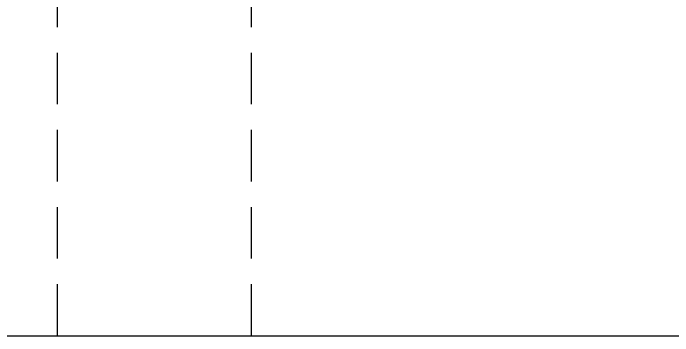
# Model space of a CAD drawing. Header units: inches. Extents: x 444671 to 463716, y 1783086 to 1794968.
# Drawn here: x 457366 to 457462.3, y 1787038.4 to 1787085.4 of the extents above; entities that cross this region are included whole.
import ezdxf

# ---------------------------------------------------------------- set-up
doc = ezdxf.new("R2010")
doc.units = ezdxf.units.IN
doc.header["$MEASUREMENT"] = 0
doc.linetypes.add('HIDDEN', pattern=[0.375, 0.25, -0.125])
doc.layers.add('Dong', color=252, linetype='HIDDEN')
doc.layers.add('Khung_bang', color=140, linetype='Continuous')

msp = doc.modelspace()

# ---------------------------------------------------------------- linework, layer by layer
at = {"layer": 'Dong', "ltscale": 30}
for p, q in [((457372.4938, 1787038.3548), (457372.4938, 1787357.755)), ((457400.8161, 1787038.3548), (457400.8161, 1787140.3548)), ((457400.8161, 1787038.3548), (457400.8161, 1787140.3548)), ((457400.8161, 1787038.3548), (457400.8161, 1787140.3548)), ((457400.8161, 1787038.3548), (457400.8161, 1787140.3548))]:
    msp.add_line(p, q, dxfattribs=at)
at = {"layer": 'Khung_bang', "linetype": 'ByBlock'}
msp.add_lwpolyline([(446139.7357, 1787038.3548), (458289.9137, 1787038.3548)], dxfattribs=at)

doc.saveas('drawing.dxf')
